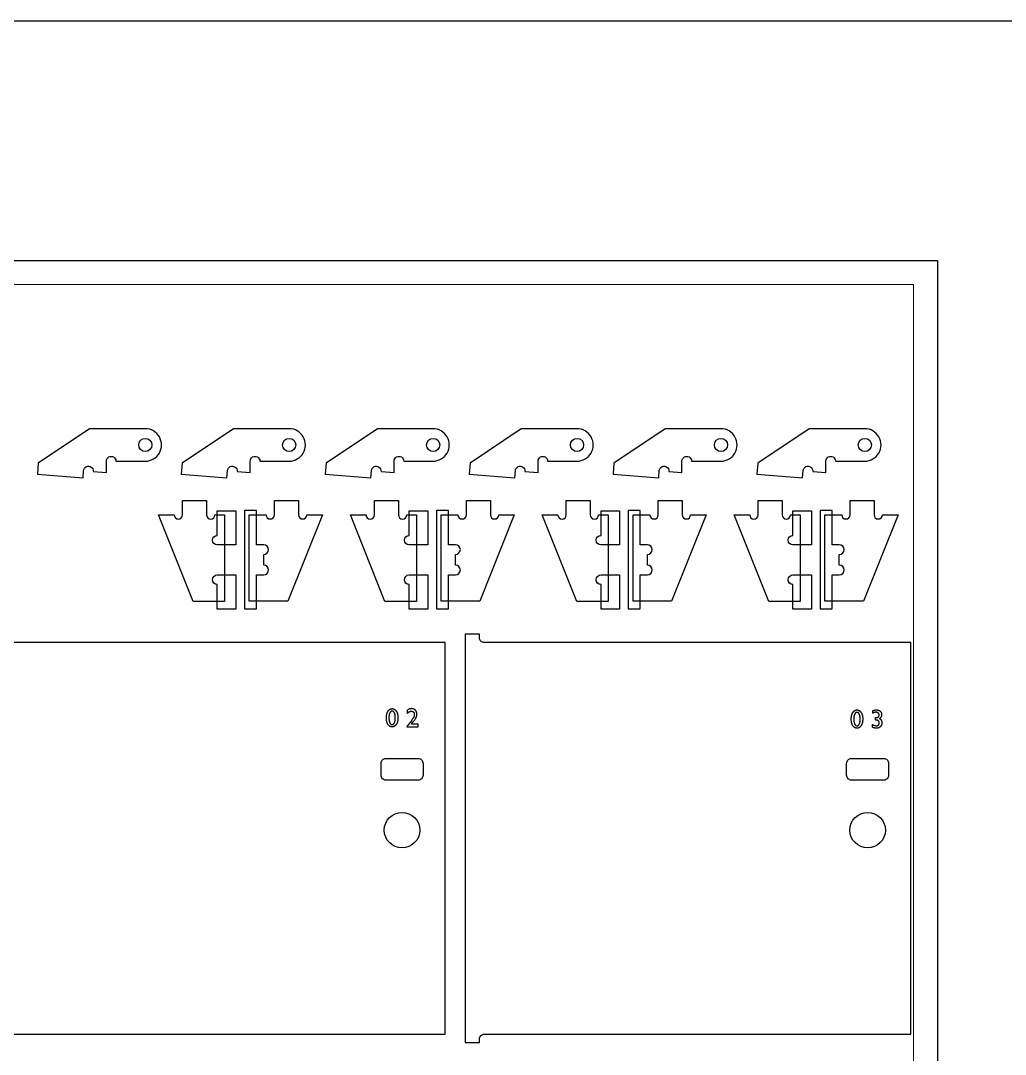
# Model space of a CAD drawing. Header units: millimetres. Extents: x -300 to 5880, y -300 to 4158.
# Drawn here: x 665 to 1487, y 3296 to 4158 of the extents above; entities that cross this region are included whole.
import ezdxf

# ---------------------------------------------------------------- set-up
doc = ezdxf.new("R2010")
doc.units = ezdxf.units.MM
doc.layers.add('00-NOPRINT_TEXT', color=7, linetype='Continuous', lineweight=25)
doc.layers.add('00_NOPRINT_TOLERANCE', color=7, linetype='Continuous', lineweight=5)
for name, color, linetype, lineweight, true_color in [('BOARD_$TH-NOMINAL', 3, 'Continuous', 30, 0x00ff00), ('TOP-CUT-INSIDE_12.000MM', 3, 'Continuous', 25, 0x00ff04), ('TOP-CUT-OUTSIDE_12.000MM', 60, 'Continuous', 25, 0xa0ff00), ('TOP-HOLE-11.002MM-DIAM_12.000MM', 5, 'Continuous', 25, 0x000dff), ('TOP-POCKET-INSIDE_6.000MM', 6, 'Continuous', 25, 0xff00e0)]:
    doc.layers.add(name, color=color, linetype=linetype, lineweight=lineweight, true_color=true_color)
doc.layers.add('TOP-POCKET-INSIDE_2.000MM', color=4, linetype='Continuous')

# ---------------------------------------------------------------- blocks, each defined once
blk = doc.blocks.new('Borders Opendesk_7')
at = {"layer": '00-NOPRINT_TEXT'}
blk.add_line((0, 4158), (5880, 4158), dxfattribs=at)
at = {"layer": '00_NOPRINT_TOLERANCE', "ltscale": 0.379202}
for p, q in [((210, 3958), (1430, 3958)), ((1430, 3958), (1430, 1518))]:
    blk.add_line(p, q, dxfattribs=at)
at = {"layer": '00_NOPRINT_TOLERANCE', "ltscale": 0.380876}
blk.add_line((230, 3938), (1410, 3938), dxfattribs=at)
at = {"layer": '00_NOPRINT_TOLERANCE', "ltscale": 0.380023}
blk.add_line((1410, 3938), (1410, 1538), dxfattribs=at)
at = {"layer": 'BOARD_$TH-NOMINAL'}
for p, q in [((210, 3958), (1430, 3958)), ((1430, 3958), (1430, 1518))]:
    blk.add_line(p, q, dxfattribs=at)

msp = doc.modelspace()

# ---------------------------------------------------------------- linework, layer by layer
at = {"layer": 'TOP-CUT-INSIDE_12.000MM'}
for points in [[(996.91, 3542.86, -0.414214), (1000.91, 3538.86), (1000.91, 3528.86, -0.414214), (996.91, 3524.86), (969.91, 3524.86, -0.414214), (965.91, 3528.86), (965.91, 3538.86, -0.414214), (969.91, 3542.86)], [(1385.18, 3524.86), (1358.18, 3524.86, -0.414214), (1354.18, 3528.86), (1354.18, 3538.86, -0.414214), (1358.18, 3542.86), (1385.18, 3542.86, -0.414214), (1389.18, 3538.86), (1389.18, 3528.86, -0.414214)]]:
    msp.add_lwpolyline(points, format="xyb", close=True, dxfattribs=at)
for centre in [(983.41, 3483.19), (1371.68, 3483.19)]:
    msp.add_circle(centre, 14.79, dxfattribs=at)
at = {"layer": 'TOP-CUT-OUTSIDE_12.000MM'}
for points in [[(725.9, 3782.25), (736.84, 3781.35), (736.84, 3790.79, -1.000019), (744.84, 3790.79), (769.32, 3790.78, 1.001415), (769.32, 3817.79), (722.89, 3817.79), (680.11, 3788.99), (679.37, 3780.05), (717.44, 3776.92), (717.93, 3782.9, -1)], [(845.9, 3782.25), (856.84, 3781.35), (856.84, 3790.79, -1.000019), (864.84, 3790.79), (889.32, 3790.78, 1.001415), (889.32, 3817.79), (842.89, 3817.79), (800.11, 3788.99), (799.37, 3780.05), (837.44, 3776.92), (837.93, 3782.9, -1)], [(965.9, 3782.25), (976.84, 3781.35), (976.84, 3790.79, -1.000019), (984.84, 3790.79), (1009.32, 3790.78, 1.001415), (1009.32, 3817.79), (962.89, 3817.79), (920.11, 3788.99), (919.37, 3780.05), (957.44, 3776.92), (957.93, 3782.9, -1)], [(1085.9, 3782.25), (1096.84, 3781.35), (1096.84, 3790.79, -1.000019), (1104.84, 3790.79), (1129.32, 3790.78, 1.001415), (1129.32, 3817.79), (1082.89, 3817.79), (1040.11, 3788.99), (1039.37, 3780.05), (1077.44, 3776.92), (1077.93, 3782.9, -1)], [(1205.9, 3782.25), (1216.84, 3781.35), (1216.84, 3790.79, -1.000019), (1224.84, 3790.79), (1249.32, 3790.78, 1.001415), (1249.32, 3817.79), (1202.89, 3817.79), (1160.11, 3788.99), (1159.37, 3780.05), (1197.44, 3776.92), (1197.93, 3782.9, -1)], [(1325.9, 3782.25), (1336.84, 3781.35), (1336.84, 3790.79, -1.000019), (1344.84, 3790.79), (1369.32, 3790.78, 1.001415), (1369.32, 3817.79), (1322.89, 3817.79), (1280.11, 3788.99), (1279.37, 3780.05), (1317.44, 3776.92), (1317.93, 3782.9, -1)], [(800.37, 3745.9), (800.37, 3757.9), (820.37, 3757.9), (820.37, 3745.9, 1), (827.37, 3745.9), (835.37, 3745.9), (835.37, 3673.9), (809.17, 3673.9), (780.37, 3745.9), (793.37, 3745.9, 1)], [(877.06, 3746.05), (877.06, 3758.05), (897.06, 3758.05), (897.06, 3746.05, 1), (904.06, 3746.05), (917.06, 3746.05), (888.26, 3674.05), (856.06, 3674.05), (856.06, 3746.05), (870.06, 3746.05, 1)], [(960.37, 3745.9), (960.37, 3757.9), (980.37, 3757.9), (980.37, 3745.9, 1), (987.37, 3745.9), (995.37, 3745.9), (995.37, 3673.9), (969.17, 3673.9), (940.37, 3745.9), (953.37, 3745.9, 1)], [(1037.06, 3746.05), (1037.06, 3758.05), (1057.06, 3758.05), (1057.06, 3746.05, 1), (1064.06, 3746.05), (1077.06, 3746.05), (1048.26, 3674.05), (1016.06, 3674.05), (1016.06, 3746.05), (1030.06, 3746.05, 1)], [(1120.37, 3745.9), (1120.37, 3757.9), (1140.37, 3757.9), (1140.37, 3745.9, 1), (1147.37, 3745.9), (1155.37, 3745.9), (1155.37, 3673.9), (1129.17, 3673.9), (1100.37, 3745.9), (1113.37, 3745.9, 1)], [(1197.06, 3746.05), (1197.06, 3758.05), (1217.06, 3758.05), (1217.06, 3746.05, 1), (1224.06, 3746.05), (1237.06, 3746.05), (1208.26, 3674.05), (1176.06, 3674.05), (1176.06, 3746.05), (1190.06, 3746.05, 1)], [(1280.37, 3745.9), (1280.37, 3757.9), (1300.37, 3757.9), (1300.37, 3745.9, 1), (1307.37, 3745.9), (1315.37, 3745.9), (1315.37, 3673.9), (1289.17, 3673.9), (1260.37, 3745.9), (1273.37, 3745.9, 1)], [(1357.06, 3746.05), (1357.06, 3758.05), (1377.06, 3758.05), (1377.06, 3746.05, 1), (1384.06, 3746.05), (1397.06, 3746.05), (1368.26, 3674.05), (1336.06, 3674.05), (1336.06, 3746.05), (1350.06, 3746.05, 1)], [(647, 3639.5, -0.414214), (643, 3643.5), (643, 3646.5), (631, 3646.5), (631, 3306), (643, 3306), (643, 3309, -0.414214), (647, 3313), (1019.34, 3313), (1019.34, 3639.5)], [(1052, 3313), (1407.61, 3313), (1407.61, 3639.5), (1052, 3639.5, -0.414214), (1048, 3643.5), (1048, 3646.5), (1036, 3646.5), (1036, 3306), (1048, 3306), (1048, 3309, -0.414214)]]:
    msp.add_lwpolyline(points, format="xyb", close=True, dxfattribs=at)
at = {"layer": 'TOP-HOLE-11.002MM-DIAM_12.000MM'}
for centre in [(769.34, 3804.29), (889.34, 3804.29), (1009.34, 3804.29), (1129.34, 3804.29), (1249.34, 3804.29), (1369.34, 3804.29)]:
    msp.add_circle(centre, 5.5, dxfattribs=at)
at = {"layer": 'TOP-POCKET-INSIDE_2.000MM'}
for points in [[(975.25, 3584.44), (975.37, 3584.44), (975.5, 3584.43), (975.62, 3584.42), (975.69, 3584.41), (975.75, 3584.41), (975.81, 3584.4), (975.87, 3584.39), (975.93, 3584.38), (975.99, 3584.36), (976.05, 3584.35), (976.11, 3584.34), (976.17, 3584.32), (976.23, 3584.31), (976.28, 3584.29), (976.34, 3584.27), (976.4, 3584.25), (976.46, 3584.23), (976.51, 3584.21), (976.57, 3584.19), (976.63, 3584.16), (976.68, 3584.14), (976.74, 3584.11), (976.79, 3584.09), (976.85, 3584.06), (976.9, 3584.03), (976.96, 3584), (977.01, 3583.97), (977.12, 3583.9), (977.22, 3583.83), (977.33, 3583.76), (977.43, 3583.68), (977.53, 3583.6), (977.63, 3583.51), (977.73, 3583.42), (977.82, 3583.33), (977.92, 3583.23), (978.01, 3583.13), (978.1, 3583.02), (978.2, 3582.91), (978.29, 3582.79), (978.37, 3582.68), (978.46, 3582.55), (978.55, 3582.42), (978.63, 3582.29), (978.71, 3582.16), (978.79, 3582.02), (978.87, 3581.88), (978.95, 3581.74), (979.02, 3581.59), (979.09, 3581.45), (979.15, 3581.3), (979.22, 3581.15), (979.28, 3580.99), (979.34, 3580.84), (979.39, 3580.68), (979.45, 3580.52), (979.5, 3580.36), (979.55, 3580.19), (979.59, 3580.02), (979.63, 3579.85), (979.71, 3579.51), (979.78, 3579.15), (979.84, 3578.79), (979.89, 3578.42), (979.92, 3578.04), (979.95, 3577.65), (979.96, 3577.25), (979.97, 3576.84), (979.96, 3576.42), (979.95, 3576.01), (979.92, 3575.61), (979.89, 3575.22), (979.84, 3574.84), (979.78, 3574.47), (979.71, 3574.11), (979.63, 3573.77), (979.59, 3573.59), (979.55, 3573.43), (979.5, 3573.26), (979.45, 3573.1), (979.39, 3572.94), (979.34, 3572.78), (979.28, 3572.62), (979.22, 3572.47), (979.15, 3572.32), (979.09, 3572.17), (979.02, 3572.02), (978.95, 3571.88), (978.87, 3571.74), (978.79, 3571.6), (978.71, 3571.46), (978.63, 3571.33), (978.55, 3571.2), (978.46, 3571.07), (978.37, 3570.95), (978.28, 3570.83), (978.19, 3570.72), (978.1, 3570.61), (978.01, 3570.5), (977.91, 3570.4), (977.82, 3570.3), (977.72, 3570.21), (977.62, 3570.12), (977.52, 3570.03), (977.41, 3569.95), (977.31, 3569.88), (977.2, 3569.8), (977.1, 3569.74), (976.99, 3569.67), (976.88, 3569.61), (976.82, 3569.58), (976.76, 3569.56), (976.71, 3569.53), (976.65, 3569.5), (976.59, 3569.48), (976.53, 3569.46), (976.48, 3569.43), (976.42, 3569.41), (976.36, 3569.39), (976.3, 3569.37), (976.24, 3569.35), (976.18, 3569.34), (976.12, 3569.32), (976.06, 3569.31), (975.93, 3569.28), (975.81, 3569.26), (975.68, 3569.24), (975.55, 3569.22), (975.42, 3569.21), (975.29, 3569.21), (975.16, 3569.21), (975.03, 3569.21), (974.89, 3569.21), (974.76, 3569.22), (974.63, 3569.24), (974.51, 3569.26), (974.38, 3569.28), (974.26, 3569.3), (974.13, 3569.33), (974.01, 3569.37), (973.89, 3569.41), (973.83, 3569.43), (973.77, 3569.45), (973.72, 3569.47), (973.66, 3569.5), (973.6, 3569.52), (973.54, 3569.55), (973.49, 3569.58), (973.43, 3569.6), (973.32, 3569.66), (973.21, 3569.72), (973.1, 3569.79), (973, 3569.86), (972.89, 3569.94), (972.79, 3570.02), (972.69, 3570.1), (972.59, 3570.19), (972.49, 3570.28), (972.39, 3570.37), (972.3, 3570.47), (972.21, 3570.58), (972.12, 3570.69), (972.03, 3570.8), (971.94, 3570.91), (971.85, 3571.03), (971.77, 3571.16), (971.69, 3571.28), (971.61, 3571.42), (971.53, 3571.55), (971.45, 3571.69), (971.38, 3571.82), (971.31, 3571.97), (971.24, 3572.11), (971.17, 3572.26), (971.11, 3572.41), (971.05, 3572.56), (970.99, 3572.72), (970.94, 3572.87), (970.89, 3573.03), (970.84, 3573.2), (970.79, 3573.36), (970.74, 3573.53), (970.7, 3573.7), (970.63, 3574.05), (970.56, 3574.41), (970.5, 3574.78), (970.46, 3575.16), (970.42, 3575.56), (970.4, 3575.96), (970.38, 3576.37), (970.37, 3576.8), (970.38, 3577.21), (970.4, 3577.62), (970.42, 3578.02), (970.46, 3578.41), (970.51, 3578.79), (970.56, 3579.16), (970.63, 3579.52), (970.71, 3579.87), (970.76, 3580.04), (970.8, 3580.21), (970.85, 3580.38), (970.9, 3580.54), (970.96, 3580.7), (971.01, 3580.86), (971.07, 3581.02), (971.14, 3581.17), (971.2, 3581.32), (971.27, 3581.47), (971.34, 3581.62), (971.41, 3581.76), (971.49, 3581.9), (971.56, 3582.04), (971.65, 3582.18), (971.73, 3582.31), (971.81, 3582.44), (971.9, 3582.57), (971.99, 3582.69), (972.08, 3582.81), (972.17, 3582.93), (972.26, 3583.04), (972.36, 3583.14), (972.46, 3583.24), (972.55, 3583.34), (972.65, 3583.43), (972.76, 3583.52), (972.86, 3583.61), (972.96, 3583.69), (973.07, 3583.77), (973.18, 3583.84), (973.29, 3583.91), (973.4, 3583.97), (973.51, 3584.03), (973.62, 3584.09), (973.68, 3584.12), (973.74, 3584.14), (973.8, 3584.16), (973.85, 3584.19), (973.91, 3584.21), (973.97, 3584.23), (974.03, 3584.25), (974.09, 3584.27), (974.15, 3584.29), (974.22, 3584.31), (974.34, 3584.34), (974.46, 3584.36), (974.59, 3584.39), (974.72, 3584.41), (974.85, 3584.42), (974.98, 3584.43), (975.11, 3584.44)], [(975.27, 3582.41), (975.16, 3582.41), (975.12, 3582.41), (975.09, 3582.41), (975.05, 3582.41), (975.01, 3582.41), (974.97, 3582.4), (974.94, 3582.4), (974.9, 3582.4), (974.86, 3582.39), (974.83, 3582.38), (974.79, 3582.38), (974.75, 3582.37), (974.72, 3582.36), (974.68, 3582.35), (974.65, 3582.34), (974.61, 3582.33), (974.58, 3582.32), (974.55, 3582.31), (974.51, 3582.29), (974.48, 3582.28), (974.44, 3582.27), (974.41, 3582.25), (974.38, 3582.24), (974.35, 3582.22), (974.31, 3582.2), (974.28, 3582.18), (974.25, 3582.17), (974.22, 3582.15), (974.19, 3582.13), (974.15, 3582.1), (974.12, 3582.08), (974.09, 3582.06), (974.06, 3582.04), (974.03, 3582.01), (974, 3581.99), (973.97, 3581.96), (973.94, 3581.94), (973.91, 3581.91), (973.88, 3581.88), (973.83, 3581.82), (973.77, 3581.76), (973.71, 3581.7), (973.66, 3581.63), (973.61, 3581.57), (973.55, 3581.49), (973.5, 3581.42), (973.45, 3581.34), (973.4, 3581.26), (973.36, 3581.18), (973.31, 3581.09), (973.26, 3581), (973.22, 3580.91), (973.17, 3580.81), (973.13, 3580.71), (973.09, 3580.61), (973.05, 3580.51), (973.01, 3580.41), (972.97, 3580.3), (972.9, 3580.08), (972.84, 3579.86), (972.78, 3579.62), (972.72, 3579.38), (972.68, 3579.13), (972.63, 3578.87), (972.6, 3578.6), (972.57, 3578.32), (972.54, 3578.04), (972.52, 3577.75), (972.51, 3577.45), (972.5, 3577.14), (972.5, 3576.82), (972.5, 3576.49), (972.51, 3576.17), (972.52, 3575.87), (972.54, 3575.57), (972.56, 3575.28), (972.6, 3574.99), (972.63, 3574.72), (972.67, 3574.46), (972.72, 3574.2), (972.77, 3573.96), (972.83, 3573.72), (972.89, 3573.49), (972.96, 3573.27), (973, 3573.17), (973.03, 3573.06), (973.07, 3572.96), (973.11, 3572.86), (973.16, 3572.76), (973.2, 3572.67), (973.24, 3572.58), (973.29, 3572.49), (973.34, 3572.4), (973.38, 3572.32), (973.43, 3572.24), (973.48, 3572.16), (973.53, 3572.08), (973.58, 3572.01), (973.64, 3571.94), (973.69, 3571.88), (973.75, 3571.81), (973.8, 3571.75), (973.86, 3571.7), (973.89, 3571.67), (973.92, 3571.64), (973.95, 3571.62), (973.98, 3571.59), (974.01, 3571.57), (974.04, 3571.54), (974.07, 3571.52), (974.1, 3571.5), (974.13, 3571.48), (974.16, 3571.45), (974.19, 3571.43), (974.22, 3571.41), (974.26, 3571.4), (974.29, 3571.38), (974.32, 3571.36), (974.35, 3571.34), (974.39, 3571.33), (974.42, 3571.31), (974.45, 3571.3), (974.49, 3571.29), (974.52, 3571.27), (974.56, 3571.26), (974.59, 3571.25), (974.62, 3571.24), (974.66, 3571.23), (974.7, 3571.22), (974.73, 3571.21), (974.77, 3571.2), (974.8, 3571.2), (974.84, 3571.19), (974.88, 3571.18), (974.91, 3571.18), (974.95, 3571.18), (974.99, 3571.17), (975.03, 3571.17), (975.06, 3571.17), (975.1, 3571.17), (975.14, 3571.17), (975.18, 3571.17), (975.22, 3571.17), (975.25, 3571.17), (975.29, 3571.17), (975.33, 3571.18), (975.37, 3571.18), (975.4, 3571.18), (975.44, 3571.19), (975.48, 3571.2), (975.51, 3571.2), (975.55, 3571.21), (975.59, 3571.22), (975.62, 3571.23), (975.66, 3571.24), (975.69, 3571.25), (975.73, 3571.26), (975.76, 3571.27), (975.79, 3571.29), (975.83, 3571.3), (975.86, 3571.31), (975.9, 3571.33), (975.93, 3571.34), (975.96, 3571.36), (975.99, 3571.38), (976.03, 3571.4), (976.06, 3571.41), (976.09, 3571.43), (976.12, 3571.45), (976.15, 3571.48), (976.18, 3571.5), (976.22, 3571.52), (976.25, 3571.54), (976.28, 3571.57), (976.31, 3571.59), (976.34, 3571.62), (976.37, 3571.64), (976.4, 3571.67), (976.42, 3571.7), (976.48, 3571.75), (976.54, 3571.81), (976.59, 3571.88), (976.65, 3571.94), (976.7, 3572.01), (976.75, 3572.08), (976.8, 3572.16), (976.86, 3572.24), (976.9, 3572.32), (976.95, 3572.4), (977, 3572.49), (977.05, 3572.58), (977.09, 3572.67), (977.13, 3572.76), (977.18, 3572.86), (977.22, 3572.96), (977.26, 3573.06), (977.3, 3573.17), (977.33, 3573.27), (977.4, 3573.49), (977.47, 3573.71), (977.53, 3573.95), (977.58, 3574.19), (977.63, 3574.44), (977.67, 3574.7), (977.7, 3574.97), (977.74, 3575.25), (977.76, 3575.53), (977.78, 3575.82), (977.79, 3576.12), (977.8, 3576.43), (977.8, 3577.07), (977.79, 3577.38), (977.78, 3577.69), (977.76, 3577.98), (977.74, 3578.27), (977.71, 3578.55), (977.67, 3578.82), (977.63, 3579.08), (977.59, 3579.33), (977.54, 3579.58), (977.48, 3579.82), (977.42, 3580.05), (977.35, 3580.27), (977.28, 3580.48), (977.24, 3580.58), (977.2, 3580.68), (977.16, 3580.78), (977.12, 3580.88), (977.07, 3580.97), (977.03, 3581.06), (976.98, 3581.15), (976.94, 3581.24), (976.89, 3581.32), (976.84, 3581.4), (976.79, 3581.48), (976.74, 3581.55), (976.69, 3581.62), (976.64, 3581.69), (976.59, 3581.75), (976.54, 3581.81), (976.48, 3581.87), (976.45, 3581.9), (976.43, 3581.93), (976.4, 3581.95), (976.37, 3581.98), (976.34, 3582.01), (976.31, 3582.03), (976.28, 3582.05), (976.25, 3582.08), (976.22, 3582.1), (976.19, 3582.12), (976.16, 3582.14), (976.13, 3582.16), (976.1, 3582.18), (976.07, 3582.2), (976.04, 3582.22), (976.01, 3582.23), (975.98, 3582.25), (975.95, 3582.26), (975.92, 3582.28), (975.88, 3582.29), (975.85, 3582.31), (975.82, 3582.32), (975.79, 3582.33), (975.75, 3582.34), (975.72, 3582.35), (975.69, 3582.36), (975.65, 3582.37), (975.62, 3582.38), (975.59, 3582.38), (975.55, 3582.39), (975.52, 3582.4), (975.48, 3582.4), (975.45, 3582.4), (975.41, 3582.41), (975.38, 3582.41), (975.34, 3582.41), (975.3, 3582.41)], [(991.18, 3571.41), (991.64, 3571.96), (992.53, 3573.04), (993.28, 3574.01), (993.6, 3574.44), (993.89, 3574.85), (994.14, 3575.23), (994.36, 3575.57), (994.55, 3575.9), (994.73, 3576.22), (994.89, 3576.53), (995.04, 3576.82), (995.17, 3577.11), (995.29, 3577.39), (995.34, 3577.53), (995.39, 3577.66), (995.43, 3577.79), (995.48, 3577.92), (995.55, 3578.17), (995.61, 3578.42), (995.64, 3578.54), (995.67, 3578.67), (995.69, 3578.79), (995.71, 3578.91), (995.73, 3579.03), (995.75, 3579.15), (995.76, 3579.26), (995.77, 3579.38), (995.78, 3579.49), (995.79, 3579.61), (995.79, 3579.72), (995.79, 3579.83), (995.79, 3579.96), (995.79, 3580.08), (995.78, 3580.2), (995.77, 3580.32), (995.76, 3580.44), (995.75, 3580.56), (995.73, 3580.68), (995.71, 3580.79), (995.69, 3580.91), (995.67, 3581.02), (995.64, 3581.13), (995.61, 3581.24), (995.58, 3581.35), (995.55, 3581.45), (995.51, 3581.56), (995.47, 3581.66), (995.43, 3581.77), (995.39, 3581.87), (995.35, 3581.97), (995.3, 3582.06), (995.25, 3582.16), (995.19, 3582.26), (995.14, 3582.35), (995.08, 3582.44), (995.02, 3582.54), (994.96, 3582.63), (994.89, 3582.72), (994.82, 3582.8), (994.75, 3582.89), (994.68, 3582.97), (994.6, 3583.06), (994.53, 3583.14), (994.45, 3583.22), (994.37, 3583.3), (994.28, 3583.37), (994.2, 3583.44), (994.12, 3583.51), (994.03, 3583.58), (993.94, 3583.65), (993.85, 3583.71), (993.76, 3583.77), (993.67, 3583.82), (993.58, 3583.88), (993.48, 3583.93), (993.39, 3583.98), (993.29, 3584.03), (993.19, 3584.07), (993.09, 3584.11), (992.99, 3584.15), (992.89, 3584.19), (992.78, 3584.22), (992.68, 3584.26), (992.57, 3584.29), (992.46, 3584.31), (992.36, 3584.34), (992.25, 3584.36), (992.13, 3584.38), (992.02, 3584.39), (991.91, 3584.41), (991.79, 3584.42), (991.67, 3584.43), (991.55, 3584.43), (991.43, 3584.44), (991.31, 3584.44), (991.2, 3584.44), (991.08, 3584.43), (990.97, 3584.43), (990.85, 3584.42), (990.74, 3584.4), (990.62, 3584.39), (990.51, 3584.37), (990.4, 3584.35), (990.28, 3584.33), (990.17, 3584.3), (990.06, 3584.27), (989.94, 3584.24), (989.83, 3584.21), (989.72, 3584.17), (989.61, 3584.13), (989.5, 3584.09), (989.38, 3584.04), (989.27, 3583.99), (989.16, 3583.94), (989.05, 3583.89), (988.94, 3583.83), (988.83, 3583.77), (988.72, 3583.71), (988.61, 3583.64), (988.5, 3583.57), (988.39, 3583.5), (988.28, 3583.43), (988.17, 3583.35), (987.95, 3583.19), (987.73, 3583.02), (987.73, 3580.31), (987.82, 3580.43), (987.91, 3580.55), (988, 3580.66), (988.09, 3580.77), (988.18, 3580.87), (988.28, 3580.97), (988.37, 3581.07), (988.47, 3581.17), (988.57, 3581.26), (988.67, 3581.34), (988.77, 3581.43), (988.87, 3581.51), (988.97, 3581.59), (989.08, 3581.66), (989.18, 3581.73), (989.29, 3581.8), (989.4, 3581.86), (989.51, 3581.92), (989.62, 3581.98), (989.73, 3582.03), (989.84, 3582.08), (989.95, 3582.12), (990.06, 3582.16), (990.17, 3582.2), (990.22, 3582.21), (990.28, 3582.23), (990.33, 3582.24), (990.39, 3582.25), (990.44, 3582.27), (990.5, 3582.28), (990.56, 3582.29), (990.61, 3582.3), (990.67, 3582.3), (990.72, 3582.31), (990.78, 3582.32), (990.83, 3582.32), (990.89, 3582.32), (990.95, 3582.33), (991, 3582.33), (991.06, 3582.33), (991.13, 3582.33), (991.2, 3582.33), (991.27, 3582.32), (991.35, 3582.32), (991.42, 3582.31), (991.48, 3582.3), (991.55, 3582.29), (991.62, 3582.28), (991.69, 3582.27), (991.75, 3582.25), (991.82, 3582.24), (991.88, 3582.22), (991.94, 3582.2), (992, 3582.18), (992.06, 3582.16), (992.12, 3582.14), (992.18, 3582.11), (992.24, 3582.09), (992.3, 3582.06), (992.35, 3582.03), (992.41, 3582), (992.46, 3581.97), (992.52, 3581.93), (992.57, 3581.9), (992.62, 3581.86), (992.67, 3581.83), (992.72, 3581.79), (992.77, 3581.75), (992.82, 3581.7), (992.86, 3581.66), (992.91, 3581.61), (992.95, 3581.57), (993, 3581.52), (993.04, 3581.47), (993.08, 3581.42), (993.12, 3581.37), (993.16, 3581.32), (993.2, 3581.26), (993.23, 3581.21), (993.27, 3581.15), (993.3, 3581.1), (993.33, 3581.04), (993.36, 3580.98), (993.39, 3580.93), (993.42, 3580.87), (993.44, 3580.8), (993.47, 3580.74), (993.49, 3580.68), (993.51, 3580.62), (993.53, 3580.55), (993.55, 3580.49), (993.57, 3580.42), (993.58, 3580.35), (993.6, 3580.28), (993.61, 3580.21), (993.62, 3580.14), (993.63, 3580.07), (993.64, 3580), (993.65, 3579.93), (993.66, 3579.85), (993.66, 3579.78), (993.67, 3579.7), (993.67, 3579.62), (993.67, 3579.55), (993.67, 3579.43), (993.66, 3579.32), (993.66, 3579.21), (993.65, 3579.09), (993.63, 3578.98), (993.62, 3578.86), (993.6, 3578.75), (993.57, 3578.63), (993.55, 3578.52), (993.52, 3578.41), (993.49, 3578.29), (993.46, 3578.17), (993.42, 3578.06), (993.38, 3577.94), (993.34, 3577.83), (993.29, 3577.71), (993.24, 3577.59), (993.18, 3577.47), (993.12, 3577.33), (993.05, 3577.19), (992.89, 3576.89), (992.7, 3576.56), (992.48, 3576.21), (992.24, 3575.82), (991.67, 3574.97), (991, 3574.02), (990.21, 3572.96), (988.33, 3570.56), (987.43, 3569.5), (987.43, 3569.35), (996.86, 3569.35), (996.86, 3571.41)], [(1362.89, 3583.37), (1363.01, 3583.37), (1363.14, 3583.36), (1363.26, 3583.35), (1363.33, 3583.35), (1363.39, 3583.34), (1363.45, 3583.33), (1363.51, 3583.32), (1363.57, 3583.31), (1363.63, 3583.3), (1363.69, 3583.28), (1363.75, 3583.27), (1363.81, 3583.25), (1363.87, 3583.24), (1363.92, 3583.22), (1363.98, 3583.2), (1364.04, 3583.18), (1364.1, 3583.16), (1364.15, 3583.14), (1364.21, 3583.12), (1364.27, 3583.1), (1364.32, 3583.07), (1364.38, 3583.05), (1364.43, 3583.02), (1364.49, 3582.99), (1364.54, 3582.96), (1364.6, 3582.93), (1364.65, 3582.9), (1364.76, 3582.84), (1364.86, 3582.77), (1364.96, 3582.69), (1365.07, 3582.62), (1365.17, 3582.53), (1365.27, 3582.45), (1365.37, 3582.36), (1365.46, 3582.26), (1365.56, 3582.16), (1365.65, 3582.06), (1365.74, 3581.95), (1365.84, 3581.84), (1365.93, 3581.73), (1366.01, 3581.61), (1366.1, 3581.48), (1366.19, 3581.36), (1366.27, 3581.22), (1366.35, 3581.09), (1366.43, 3580.95), (1366.51, 3580.81), (1366.58, 3580.67), (1366.66, 3580.53), (1366.73, 3580.38), (1366.79, 3580.23), (1366.86, 3580.08), (1366.92, 3579.92), (1366.98, 3579.77), (1367.03, 3579.61), (1367.09, 3579.45), (1367.14, 3579.29), (1367.19, 3579.12), (1367.23, 3578.96), (1367.27, 3578.79), (1367.35, 3578.44), (1367.42, 3578.09), (1367.48, 3577.72), (1367.53, 3577.35), (1367.56, 3576.97), (1367.59, 3576.58), (1367.6, 3576.18), (1367.61, 3575.77), (1367.6, 3575.35), (1367.59, 3574.94), (1367.56, 3574.54), (1367.53, 3574.16), (1367.48, 3573.78), (1367.42, 3573.41), (1367.35, 3573.05), (1367.27, 3572.7), (1367.23, 3572.53), (1367.19, 3572.36), (1367.14, 3572.19), (1367.09, 3572.03), (1367.03, 3571.87), (1366.98, 3571.71), (1366.92, 3571.55), (1366.86, 3571.4), (1366.79, 3571.25), (1366.73, 3571.1), (1366.66, 3570.95), (1366.58, 3570.81), (1366.51, 3570.67), (1366.43, 3570.53), (1366.35, 3570.39), (1366.27, 3570.26), (1366.19, 3570.13), (1366.1, 3570), (1366.01, 3569.88), (1365.92, 3569.76), (1365.83, 3569.65), (1365.74, 3569.54), (1365.65, 3569.43), (1365.55, 3569.33), (1365.46, 3569.23), (1365.36, 3569.14), (1365.26, 3569.05), (1365.16, 3568.97), (1365.05, 3568.89), (1364.95, 3568.81), (1364.84, 3568.74), (1364.73, 3568.67), (1364.63, 3568.6), (1364.51, 3568.54), (1364.46, 3568.52), (1364.4, 3568.49), (1364.35, 3568.46), (1364.29, 3568.44), (1364.23, 3568.41), (1364.17, 3568.39), (1364.11, 3568.37), (1364.06, 3568.35), (1364, 3568.33), (1363.94, 3568.31), (1363.88, 3568.29), (1363.82, 3568.27), (1363.76, 3568.25), (1363.7, 3568.24), (1363.57, 3568.21), (1363.45, 3568.19), (1363.32, 3568.17), (1363.19, 3568.16), (1363.06, 3568.15), (1362.93, 3568.14), (1362.8, 3568.14), (1362.67, 3568.14), (1362.53, 3568.15), (1362.4, 3568.16), (1362.27, 3568.17), (1362.15, 3568.19), (1362.02, 3568.21), (1361.89, 3568.24), (1361.77, 3568.27), (1361.65, 3568.3), (1361.53, 3568.34), (1361.47, 3568.36), (1361.41, 3568.38), (1361.36, 3568.41), (1361.3, 3568.43), (1361.24, 3568.46), (1361.18, 3568.48), (1361.13, 3568.51), (1361.07, 3568.54), (1360.96, 3568.6), (1360.85, 3568.66), (1360.74, 3568.73), (1360.64, 3568.8), (1360.53, 3568.87), (1360.43, 3568.95), (1360.33, 3569.03), (1360.23, 3569.12), (1360.13, 3569.21), (1360.03, 3569.31), (1359.94, 3569.41), (1359.85, 3569.51), (1359.76, 3569.62), (1359.67, 3569.73), (1359.58, 3569.85), (1359.49, 3569.97), (1359.41, 3570.09), (1359.33, 3570.22), (1359.24, 3570.35), (1359.17, 3570.48), (1359.09, 3570.62), (1359.02, 3570.76), (1358.95, 3570.9), (1358.88, 3571.04), (1358.81, 3571.19), (1358.75, 3571.34), (1358.69, 3571.49), (1358.63, 3571.65), (1358.58, 3571.81), (1358.53, 3571.97), (1358.48, 3572.13), (1358.43, 3572.3), (1358.38, 3572.46), (1358.34, 3572.63), (1358.27, 3572.98), (1358.2, 3573.34), (1358.14, 3573.72), (1358.1, 3574.1), (1358.06, 3574.49), (1358.03, 3574.89), (1358.02, 3575.31), (1358.01, 3575.73), (1358.02, 3576.15), (1358.04, 3576.56), (1358.06, 3576.96), (1358.1, 3577.35), (1358.15, 3577.72), (1358.2, 3578.09), (1358.27, 3578.45), (1358.35, 3578.8), (1358.4, 3578.97), (1358.44, 3579.14), (1358.49, 3579.31), (1358.54, 3579.47), (1358.6, 3579.63), (1358.65, 3579.79), (1358.71, 3579.95), (1358.78, 3580.1), (1358.84, 3580.26), (1358.91, 3580.4), (1358.98, 3580.55), (1359.05, 3580.69), (1359.13, 3580.84), (1359.2, 3580.98), (1359.28, 3581.11), (1359.37, 3581.25), (1359.45, 3581.38), (1359.54, 3581.5), (1359.63, 3581.63), (1359.72, 3581.74), (1359.81, 3581.86), (1359.9, 3581.97), (1360, 3582.07), (1360.1, 3582.18), (1360.19, 3582.27), (1360.29, 3582.37), (1360.39, 3582.46), (1360.5, 3582.54), (1360.6, 3582.62), (1360.71, 3582.7), (1360.82, 3582.77), (1360.92, 3582.84), (1361.04, 3582.91), (1361.15, 3582.97), (1361.26, 3583.02), (1361.32, 3583.05), (1361.38, 3583.07), (1361.44, 3583.1), (1361.49, 3583.12), (1361.55, 3583.14), (1361.61, 3583.17), (1361.67, 3583.19), (1361.73, 3583.2), (1361.79, 3583.22), (1361.85, 3583.24), (1361.98, 3583.27), (1362.1, 3583.3), (1362.23, 3583.32), (1362.36, 3583.34), (1362.49, 3583.35), (1362.62, 3583.36), (1362.75, 3583.37)], [(1362.91, 3581.35), (1362.8, 3581.35), (1362.76, 3581.35), (1362.72, 3581.35), (1362.69, 3581.34), (1362.65, 3581.34), (1362.61, 3581.34), (1362.58, 3581.33), (1362.54, 3581.33), (1362.5, 3581.32), (1362.47, 3581.32), (1362.43, 3581.31), (1362.39, 3581.3), (1362.36, 3581.29), (1362.32, 3581.29), (1362.29, 3581.28), (1362.25, 3581.26), (1362.22, 3581.25), (1362.19, 3581.24), (1362.15, 3581.23), (1362.12, 3581.21), (1362.08, 3581.2), (1362.05, 3581.18), (1362.02, 3581.17), (1361.99, 3581.15), (1361.95, 3581.14), (1361.92, 3581.12), (1361.89, 3581.1), (1361.86, 3581.08), (1361.83, 3581.06), (1361.79, 3581.04), (1361.76, 3581.02), (1361.73, 3580.99), (1361.7, 3580.97), (1361.67, 3580.95), (1361.64, 3580.92), (1361.61, 3580.9), (1361.58, 3580.87), (1361.55, 3580.84), (1361.52, 3580.82), (1361.47, 3580.76), (1361.41, 3580.7), (1361.35, 3580.63), (1361.3, 3580.57), (1361.25, 3580.5), (1361.19, 3580.43), (1361.14, 3580.35), (1361.09, 3580.27), (1361.04, 3580.19), (1360.99, 3580.11), (1360.95, 3580.02), (1360.9, 3579.93), (1360.86, 3579.84), (1360.81, 3579.74), (1360.77, 3579.65), (1360.73, 3579.55), (1360.69, 3579.44), (1360.65, 3579.34), (1360.61, 3579.24), (1360.54, 3579.02), (1360.48, 3578.79), (1360.42, 3578.56), (1360.36, 3578.31), (1360.32, 3578.06), (1360.27, 3577.8), (1360.24, 3577.53), (1360.21, 3577.26), (1360.18, 3576.97), (1360.16, 3576.68), (1360.15, 3576.38), (1360.14, 3576.07), (1360.14, 3575.75), (1360.14, 3575.42), (1360.15, 3575.11), (1360.16, 3574.8), (1360.18, 3574.5), (1360.2, 3574.21), (1360.23, 3573.93), (1360.27, 3573.66), (1360.31, 3573.39), (1360.36, 3573.14), (1360.41, 3572.89), (1360.47, 3572.65), (1360.53, 3572.43), (1360.6, 3572.21), (1360.64, 3572.1), (1360.67, 3572), (1360.71, 3571.9), (1360.75, 3571.8), (1360.8, 3571.7), (1360.84, 3571.6), (1360.88, 3571.51), (1360.93, 3571.42), (1360.98, 3571.33), (1361.02, 3571.25), (1361.07, 3571.17), (1361.12, 3571.09), (1361.17, 3571.02), (1361.22, 3570.95), (1361.28, 3570.88), (1361.33, 3570.81), (1361.39, 3570.75), (1361.44, 3570.69), (1361.5, 3570.63), (1361.53, 3570.6), (1361.56, 3570.58), (1361.59, 3570.55), (1361.62, 3570.52), (1361.65, 3570.5), (1361.68, 3570.48), (1361.71, 3570.45), (1361.74, 3570.43), (1361.77, 3570.41), (1361.8, 3570.39), (1361.83, 3570.37), (1361.86, 3570.35), (1361.89, 3570.33), (1361.93, 3570.31), (1361.96, 3570.29), (1361.99, 3570.28), (1362.03, 3570.26), (1362.06, 3570.25), (1362.09, 3570.23), (1362.13, 3570.22), (1362.16, 3570.21), (1362.19, 3570.19), (1362.23, 3570.18), (1362.26, 3570.17), (1362.3, 3570.16), (1362.33, 3570.15), (1362.37, 3570.14), (1362.41, 3570.14), (1362.44, 3570.13), (1362.48, 3570.12), (1362.52, 3570.12), (1362.55, 3570.11), (1362.59, 3570.11), (1362.63, 3570.11), (1362.66, 3570.1), (1362.7, 3570.1), (1362.74, 3570.1), (1362.78, 3570.1), (1362.82, 3570.1), (1362.86, 3570.1), (1362.89, 3570.1), (1362.93, 3570.11), (1362.97, 3570.11), (1363.01, 3570.11), (1363.04, 3570.12), (1363.08, 3570.12), (1363.12, 3570.13), (1363.15, 3570.14), (1363.19, 3570.14), (1363.23, 3570.15), (1363.26, 3570.16), (1363.3, 3570.17), (1363.33, 3570.18), (1363.37, 3570.19), (1363.4, 3570.21), (1363.43, 3570.22), (1363.47, 3570.23), (1363.5, 3570.25), (1363.54, 3570.26), (1363.57, 3570.28), (1363.6, 3570.29), (1363.63, 3570.31), (1363.67, 3570.33), (1363.7, 3570.35), (1363.73, 3570.37), (1363.76, 3570.39), (1363.79, 3570.41), (1363.82, 3570.43), (1363.86, 3570.45), (1363.89, 3570.48), (1363.92, 3570.5), (1363.95, 3570.52), (1363.98, 3570.55), (1364.01, 3570.58), (1364.03, 3570.6), (1364.06, 3570.63), (1364.12, 3570.69), (1364.18, 3570.75), (1364.23, 3570.81), (1364.29, 3570.88), (1364.34, 3570.95), (1364.39, 3571.02), (1364.44, 3571.09), (1364.49, 3571.17), (1364.54, 3571.25), (1364.59, 3571.33), (1364.64, 3571.42), (1364.69, 3571.51), (1364.73, 3571.6), (1364.77, 3571.7), (1364.82, 3571.8), (1364.86, 3571.89), (1364.9, 3572), (1364.94, 3572.1), (1364.97, 3572.2), (1365.04, 3572.42), (1365.11, 3572.65), (1365.17, 3572.88), (1365.22, 3573.12), (1365.27, 3573.38), (1365.31, 3573.64), (1365.34, 3573.9), (1365.38, 3574.18), (1365.4, 3574.46), (1365.42, 3574.76), (1365.43, 3575.06), (1365.44, 3575.37), (1365.44, 3576.01), (1365.43, 3576.32), (1365.42, 3576.62), (1365.4, 3576.92), (1365.38, 3577.2), (1365.35, 3577.48), (1365.31, 3577.75), (1365.27, 3578.01), (1365.23, 3578.27), (1365.18, 3578.51), (1365.12, 3578.75), (1365.06, 3578.98), (1364.99, 3579.2), (1364.92, 3579.41), (1364.88, 3579.52), (1364.84, 3579.62), (1364.8, 3579.72), (1364.76, 3579.81), (1364.71, 3579.91), (1364.67, 3580), (1364.62, 3580.09), (1364.58, 3580.17), (1364.53, 3580.25), (1364.48, 3580.33), (1364.43, 3580.41), (1364.38, 3580.48), (1364.33, 3580.55), (1364.28, 3580.62), (1364.23, 3580.69), (1364.17, 3580.75), (1364.12, 3580.81), (1364.09, 3580.83), (1364.06, 3580.86), (1364.04, 3580.89), (1364.01, 3580.91), (1363.98, 3580.94), (1363.95, 3580.96), (1363.92, 3580.99), (1363.89, 3581.01), (1363.86, 3581.03), (1363.83, 3581.05), (1363.8, 3581.07), (1363.77, 3581.09), (1363.74, 3581.11), (1363.71, 3581.13), (1363.68, 3581.15), (1363.65, 3581.17), (1363.62, 3581.18), (1363.59, 3581.2), (1363.56, 3581.21), (1363.52, 3581.23), (1363.49, 3581.24), (1363.46, 3581.25), (1363.43, 3581.26), (1363.39, 3581.27), (1363.36, 3581.28), (1363.33, 3581.29), (1363.29, 3581.3), (1363.26, 3581.31), (1363.23, 3581.32), (1363.19, 3581.32), (1363.16, 3581.33), (1363.12, 3581.33), (1363.09, 3581.34), (1363.05, 3581.34), (1363.02, 3581.34), (1362.98, 3581.35), (1362.94, 3581.35)], [(1378.26, 3576.96), (1378.39, 3576.96), (1378.56, 3576.96), (1378.73, 3576.96), (1378.89, 3576.98), (1379.04, 3576.99), (1379.2, 3577.01), (1379.27, 3577.02), (1379.34, 3577.04), (1379.41, 3577.05), (1379.48, 3577.07), (1379.55, 3577.08), (1379.62, 3577.1), (1379.68, 3577.12), (1379.75, 3577.14), (1379.81, 3577.16), (1379.87, 3577.18), (1379.93, 3577.2), (1379.99, 3577.23), (1380.05, 3577.25), (1380.11, 3577.28), (1380.16, 3577.31), (1380.22, 3577.34), (1380.27, 3577.36), (1380.32, 3577.4), (1380.37, 3577.43), (1380.42, 3577.46), (1380.47, 3577.5), (1380.51, 3577.53), (1380.56, 3577.57), (1380.6, 3577.6), (1380.64, 3577.64), (1380.69, 3577.68), (1380.72, 3577.72), (1380.76, 3577.76), (1380.8, 3577.81), (1380.83, 3577.85), (1380.87, 3577.9), (1380.9, 3577.94), (1380.93, 3577.99), (1380.96, 3578.04), (1380.99, 3578.08), (1381.01, 3578.13), (1381.04, 3578.19), (1381.06, 3578.24), (1381.08, 3578.29), (1381.1, 3578.34), (1381.12, 3578.4), (1381.14, 3578.45), (1381.16, 3578.51), (1381.17, 3578.57), (1381.19, 3578.63), (1381.2, 3578.69), (1381.21, 3578.75), (1381.22, 3578.81), (1381.23, 3578.87), (1381.23, 3578.94), (1381.24, 3579), (1381.24, 3579.07), (1381.24, 3579.14), (1381.24, 3579.2), (1381.24, 3579.27), (1381.24, 3579.33), (1381.24, 3579.39), (1381.23, 3579.45), (1381.23, 3579.51), (1381.22, 3579.56), (1381.21, 3579.62), (1381.2, 3579.68), (1381.19, 3579.73), (1381.18, 3579.79), (1381.16, 3579.84), (1381.14, 3579.9), (1381.13, 3579.95), (1381.11, 3580), (1381.09, 3580.05), (1381.07, 3580.1), (1381.04, 3580.15), (1381.02, 3580.2), (1380.99, 3580.25), (1380.97, 3580.3), (1380.94, 3580.35), (1380.91, 3580.39), (1380.88, 3580.44), (1380.85, 3580.48), (1380.81, 3580.53), (1380.78, 3580.57), (1380.74, 3580.61), (1380.7, 3580.65), (1380.66, 3580.7), (1380.62, 3580.74), (1380.58, 3580.78), (1380.54, 3580.81), (1380.49, 3580.85), (1380.45, 3580.89), (1380.4, 3580.92), (1380.35, 3580.96), (1380.3, 3580.99), (1380.25, 3581.02), (1380.2, 3581.06), (1380.15, 3581.08), (1380.1, 3581.11), (1380.05, 3581.14), (1380, 3581.17), (1379.94, 3581.19), (1379.89, 3581.21), (1379.83, 3581.24), (1379.77, 3581.26), (1379.72, 3581.28), (1379.66, 3581.3), (1379.6, 3581.31), (1379.54, 3581.33), (1379.48, 3581.35), (1379.41, 3581.36), (1379.35, 3581.37), (1379.29, 3581.38), (1379.22, 3581.39), (1379.16, 3581.4), (1379.09, 3581.41), (1379.02, 3581.42), (1378.96, 3581.42), (1378.89, 3581.43), (1378.82, 3581.43), (1378.68, 3581.43), (1378.6, 3581.43), (1378.53, 3581.43), (1378.46, 3581.43), (1378.38, 3581.42), (1378.31, 3581.41), (1378.23, 3581.41), (1378.08, 3581.39), (1377.92, 3581.36), (1377.77, 3581.33), (1377.61, 3581.29), (1377.45, 3581.25), (1377.29, 3581.2), (1377.12, 3581.15), (1376.96, 3581.09), (1376.79, 3581.02), (1376.62, 3580.95), (1376.45, 3580.88), (1376.27, 3580.8), (1376.1, 3580.71), (1376.1, 3582.74), (1376.26, 3582.82), (1376.42, 3582.9), (1376.59, 3582.96), (1376.76, 3583.03), (1376.93, 3583.09), (1377.1, 3583.14), (1377.28, 3583.19), (1377.45, 3583.23), (1377.63, 3583.27), (1377.81, 3583.3), (1377.99, 3583.33), (1378.18, 3583.35), (1378.36, 3583.37), (1378.55, 3583.38), (1378.74, 3583.39), (1378.93, 3583.39), (1379.18, 3583.39), (1379.31, 3583.38), (1379.43, 3583.38), (1379.55, 3583.37), (1379.67, 3583.36), (1379.79, 3583.34), (1379.91, 3583.33), (1380.02, 3583.31), (1380.13, 3583.29), (1380.24, 3583.27), (1380.35, 3583.24), (1380.46, 3583.22), (1380.57, 3583.19), (1380.67, 3583.16), (1380.77, 3583.13), (1380.87, 3583.09), (1380.97, 3583.05), (1381.07, 3583.01), (1381.16, 3582.97), (1381.26, 3582.93), (1381.35, 3582.89), (1381.44, 3582.84), (1381.53, 3582.79), (1381.62, 3582.74), (1381.7, 3582.68), (1381.78, 3582.63), (1381.87, 3582.57), (1381.95, 3582.51), (1382.03, 3582.45), (1382.1, 3582.38), (1382.18, 3582.32), (1382.25, 3582.25), (1382.32, 3582.18), (1382.39, 3582.11), (1382.46, 3582.04), (1382.52, 3581.96), (1382.58, 3581.89), (1382.64, 3581.81), (1382.7, 3581.73), (1382.75, 3581.65), (1382.8, 3581.57), (1382.85, 3581.48), (1382.9, 3581.4), (1382.95, 3581.31), (1382.99, 3581.22), (1383.03, 3581.13), (1383.07, 3581.04), (1383.1, 3580.95), (1383.14, 3580.86), (1383.17, 3580.76), (1383.2, 3580.66), (1383.23, 3580.56), (1383.25, 3580.46), (1383.27, 3580.36), (1383.29, 3580.26), (1383.31, 3580.15), (1383.32, 3580.05), (1383.34, 3579.94), (1383.35, 3579.83), (1383.36, 3579.72), (1383.36, 3579.61), (1383.36, 3579.49), (1383.37, 3579.38), (1383.36, 3579.24), (1383.36, 3579.1), (1383.35, 3578.96), (1383.34, 3578.83), (1383.32, 3578.7), (1383.3, 3578.58), (1383.28, 3578.45), (1383.25, 3578.33), (1383.22, 3578.22), (1383.2, 3578.16), (1383.19, 3578.1), (1383.17, 3578.05), (1383.15, 3577.99), (1383.13, 3577.94), (1383.11, 3577.88), (1383.09, 3577.83), (1383.06, 3577.77), (1383.04, 3577.72), (1383.02, 3577.67), (1382.99, 3577.62), (1382.96, 3577.57), (1382.94, 3577.52), (1382.91, 3577.47), (1382.88, 3577.42), (1382.85, 3577.38), (1382.82, 3577.33), (1382.78, 3577.28), (1382.75, 3577.24), (1382.72, 3577.19), (1382.68, 3577.14), (1382.64, 3577.1), (1382.61, 3577.05), (1382.57, 3577.01), (1382.53, 3576.97), (1382.49, 3576.92), (1382.45, 3576.88), (1382.4, 3576.84), (1382.31, 3576.75), (1382.22, 3576.67), (1382.12, 3576.59), (1382.02, 3576.51), (1381.91, 3576.44), (1381.8, 3576.36), (1381.69, 3576.29), (1381.57, 3576.21), (1381.45, 3576.14), (1381.55, 3576.1), (1381.66, 3576.06), (1381.76, 3576.01), (1381.85, 3575.96), (1381.95, 3575.92), (1382.04, 3575.87), (1382.12, 3575.82), (1382.2, 3575.77), (1382.28, 3575.71), (1382.36, 3575.66), (1382.39, 3575.63), (1382.43, 3575.6), (1382.46, 3575.57), (1382.49, 3575.55), (1382.53, 3575.52), (1382.56, 3575.49), (1382.59, 3575.46), (1382.62, 3575.43), (1382.65, 3575.4), (1382.67, 3575.37), (1382.7, 3575.34), (1382.73, 3575.31), (1382.78, 3575.25), (1382.82, 3575.18), (1382.87, 3575.11), (1382.92, 3575.05), (1382.96, 3574.98), (1383, 3574.91), (1383.05, 3574.83), (1383.09, 3574.76), (1383.12, 3574.68), (1383.16, 3574.61), (1383.2, 3574.53), (1383.23, 3574.45), (1383.27, 3574.37), (1383.3, 3574.28), (1383.33, 3574.2), (1383.36, 3574.11), (1383.38, 3574.02), (1383.41, 3573.93), (1383.43, 3573.84), (1383.45, 3573.75), (1383.47, 3573.66), (1383.49, 3573.57), (1383.51, 3573.48), (1383.52, 3573.38), (1383.54, 3573.29), (1383.55, 3573.2), (1383.56, 3573.1), (1383.57, 3573.01), (1383.57, 3572.91), (1383.58, 3572.81), (1383.58, 3572.71), (1383.58, 3572.62), (1383.58, 3572.49), (1383.57, 3572.37), (1383.57, 3572.26), (1383.56, 3572.14), (1383.55, 3572.02), (1383.53, 3571.91), (1383.52, 3571.79), (1383.5, 3571.68), (1383.48, 3571.57), (1383.45, 3571.46), (1383.43, 3571.35), (1383.4, 3571.25), (1383.36, 3571.14), (1383.33, 3571.04), (1383.29, 3570.94), (1383.25, 3570.83), (1383.21, 3570.73), (1383.17, 3570.64), (1383.12, 3570.54), (1383.07, 3570.44), (1383.02, 3570.35), (1382.96, 3570.25), (1382.91, 3570.16), (1382.85, 3570.07), (1382.79, 3569.98), (1382.72, 3569.89), (1382.65, 3569.81), (1382.58, 3569.72), (1382.51, 3569.64), (1382.44, 3569.55), (1382.36, 3569.47), (1382.28, 3569.39), (1382.2, 3569.31), (1382.11, 3569.24), (1382.03, 3569.16), (1381.94, 3569.09), (1381.86, 3569.02), (1381.77, 3568.96), (1381.68, 3568.89), (1381.59, 3568.83), (1381.49, 3568.78), (1381.4, 3568.72), (1381.3, 3568.67), (1381.21, 3568.61), (1381.11, 3568.57), (1381.01, 3568.52), (1380.91, 3568.48), (1380.81, 3568.44), (1380.7, 3568.4), (1380.6, 3568.36), (1380.49, 3568.33), (1380.39, 3568.3), (1380.28, 3568.27), (1380.17, 3568.24), (1380.06, 3568.22), (1379.94, 3568.2), (1379.83, 3568.18), (1379.71, 3568.16), (1379.6, 3568.15), (1379.48, 3568.14), (1379.36, 3568.13), (1379.24, 3568.12), (1379.12, 3568.12), (1379, 3568.12), (1378.78, 3568.12), (1378.57, 3568.13), (1378.36, 3568.15), (1378.15, 3568.17), (1377.95, 3568.2), (1377.74, 3568.23), (1377.53, 3568.27), (1377.33, 3568.32), (1377.13, 3568.38), (1376.92, 3568.44), (1376.72, 3568.51), (1376.52, 3568.58), (1376.32, 3568.66), (1376.12, 3568.75), (1375.92, 3568.84), (1375.72, 3568.94), (1375.72, 3571.26), (1375.93, 3571.13), (1376.14, 3571.01), (1376.35, 3570.9), (1376.56, 3570.8), (1376.77, 3570.71), (1376.97, 3570.62), (1377.18, 3570.54), (1377.38, 3570.47), (1377.48, 3570.44), (1377.59, 3570.41), (1377.69, 3570.38), (1377.79, 3570.36), (1377.89, 3570.33), (1377.99, 3570.31), (1378.09, 3570.29), (1378.19, 3570.27), (1378.3, 3570.26), (1378.4, 3570.24), (1378.5, 3570.23), (1378.6, 3570.22), (1378.7, 3570.22), (1378.8, 3570.21), (1378.9, 3570.21), (1379, 3570.21), (1379.06, 3570.21), (1379.13, 3570.21), (1379.19, 3570.21), (1379.26, 3570.22), (1379.32, 3570.22), (1379.38, 3570.23), (1379.45, 3570.24), (1379.51, 3570.25), (1379.57, 3570.26), (1379.63, 3570.27), (1379.69, 3570.28), (1379.74, 3570.3), (1379.8, 3570.31), (1379.86, 3570.33), (1379.91, 3570.35), (1379.97, 3570.37), (1380.02, 3570.39), (1380.07, 3570.41), (1380.13, 3570.43), (1380.18, 3570.46), (1380.23, 3570.48), (1380.28, 3570.51), (1380.33, 3570.54), (1380.37, 3570.57), (1380.42, 3570.6), (1380.47, 3570.63), (1380.51, 3570.66), (1380.56, 3570.7), (1380.6, 3570.73), (1380.64, 3570.77), (1380.69, 3570.81), (1380.73, 3570.85), (1380.77, 3570.89), (1380.81, 3570.93), (1380.84, 3570.97), (1380.88, 3571.01), (1380.92, 3571.06), (1380.95, 3571.1), (1380.98, 3571.15), (1381.01, 3571.19), (1381.04, 3571.24), (1381.07, 3571.29), (1381.1, 3571.34), (1381.13, 3571.38), (1381.15, 3571.43), (1381.18, 3571.49), (1381.2, 3571.54), (1381.22, 3571.59), (1381.24, 3571.64), (1381.26, 3571.7), (1381.27, 3571.75), (1381.29, 3571.81), (1381.31, 3571.86), (1381.32, 3571.92), (1381.33, 3571.98), (1381.34, 3572.04), (1381.35, 3572.1), (1381.36, 3572.16), (1381.37, 3572.22), (1381.37, 3572.28), (1381.38, 3572.35), (1381.38, 3572.41), (1381.38, 3572.48), (1381.38, 3572.54), (1381.38, 3572.6), (1381.38, 3572.65), (1381.38, 3572.71), (1381.37, 3572.76), (1381.37, 3572.81), (1381.36, 3572.87), (1381.36, 3572.92), (1381.35, 3572.97), (1381.34, 3573.02), (1381.33, 3573.07), (1381.32, 3573.12), (1381.31, 3573.17), (1381.29, 3573.22), (1381.28, 3573.27), (1381.26, 3573.32), (1381.25, 3573.37), (1381.23, 3573.42), (1381.21, 3573.47), (1381.19, 3573.51), (1381.17, 3573.56), (1381.15, 3573.61), (1381.13, 3573.65), (1381.1, 3573.7), (1381.08, 3573.74), (1381.05, 3573.79), (1381.02, 3573.83), (1381, 3573.88), (1380.97, 3573.92), (1380.94, 3573.96), (1380.91, 3574), (1380.87, 3574.05), (1380.84, 3574.09), (1380.8, 3574.13), (1380.76, 3574.18), (1380.72, 3574.22), (1380.68, 3574.26), (1380.63, 3574.3), (1380.59, 3574.34), (1380.55, 3574.38), (1380.5, 3574.41), (1380.46, 3574.44), (1380.41, 3574.48), (1380.37, 3574.51), (1380.32, 3574.54), (1380.27, 3574.56), (1380.23, 3574.59), (1380.18, 3574.61), (1380.13, 3574.64), (1380.11, 3574.65), (1380.08, 3574.66), (1380.05, 3574.67), (1380.02, 3574.68), (1379.95, 3574.7), (1379.88, 3574.72), (1379.8, 3574.74), (1379.71, 3574.77), (1379.52, 3574.81), (1379.29, 3574.85), (1379.04, 3574.89), (1378.45, 3574.97), (1378.26, 3574.99)]]:
    msp.add_lwpolyline(points, close=True, dxfattribs=at)
at = {"layer": 'TOP-POCKET-INSIDE_6.000MM'}
for points in [[(829.37, 3720.9, -1), (829.37, 3728.9), (829.37, 3749.4), (844.87, 3749.4), (844.87, 3720.9)], [(868.06, 3704.05), (868.06, 3713.05, 1), (868.06, 3721.05), (862.06, 3721.05), (862.06, 3749.55), (852.06, 3749.55), (852.06, 3667.55), (862.06, 3667.55), (862.06, 3696.05), (868.06, 3696.05, 1)], [(989.37, 3720.9, -1), (989.37, 3728.9), (989.37, 3749.4), (1004.87, 3749.4), (1004.87, 3720.9)], [(1028.06, 3696.05, 1), (1028.06, 3704.05), (1028.06, 3713.05, 1), (1028.06, 3721.05), (1022.06, 3721.05), (1022.06, 3749.55), (1012.06, 3749.55), (1012.06, 3667.55), (1022.06, 3667.55), (1022.06, 3696.05)], [(1149.37, 3720.9, -1), (1149.37, 3728.9), (1149.37, 3749.4), (1164.87, 3749.4), (1164.87, 3720.9)], [(1188.06, 3696.05, 1), (1188.06, 3704.05), (1188.06, 3713.05, 1), (1188.06, 3721.05), (1182.06, 3721.05), (1182.06, 3749.55), (1172.06, 3749.55), (1172.06, 3667.55), (1182.06, 3667.55), (1182.06, 3696.05)], [(1309.37, 3720.9, -1), (1309.37, 3728.9), (1309.37, 3749.4), (1324.87, 3749.4), (1324.87, 3720.9)], [(1348.06, 3704.05), (1348.06, 3713.05, 1), (1348.06, 3721.05), (1342.06, 3721.05), (1342.06, 3749.55), (1332.06, 3749.55), (1332.06, 3667.55), (1342.06, 3667.55), (1342.06, 3696.05), (1348.06, 3696.05, 1)], [(829.37, 3687.9, -1), (829.37, 3695.9), (844.87, 3695.9), (844.87, 3667.4), (829.37, 3667.4)], [(989.37, 3687.9, -1), (989.37, 3695.9), (1004.87, 3695.9), (1004.87, 3667.4), (989.37, 3667.4)], [(1149.37, 3687.9, -1), (1149.37, 3695.9), (1164.87, 3695.9), (1164.87, 3667.4), (1149.37, 3667.4)], [(1309.37, 3687.9, -1), (1309.37, 3695.9), (1324.87, 3695.9), (1324.87, 3667.4), (1309.37, 3667.4)]]:
    msp.add_lwpolyline(points, format="xyb", close=True, dxfattribs=at)

# ---------------------------------------------------------------- block references
msp.add_blockref('Borders Opendesk_7', (0, 0))

doc.saveas('drawing.dxf')
